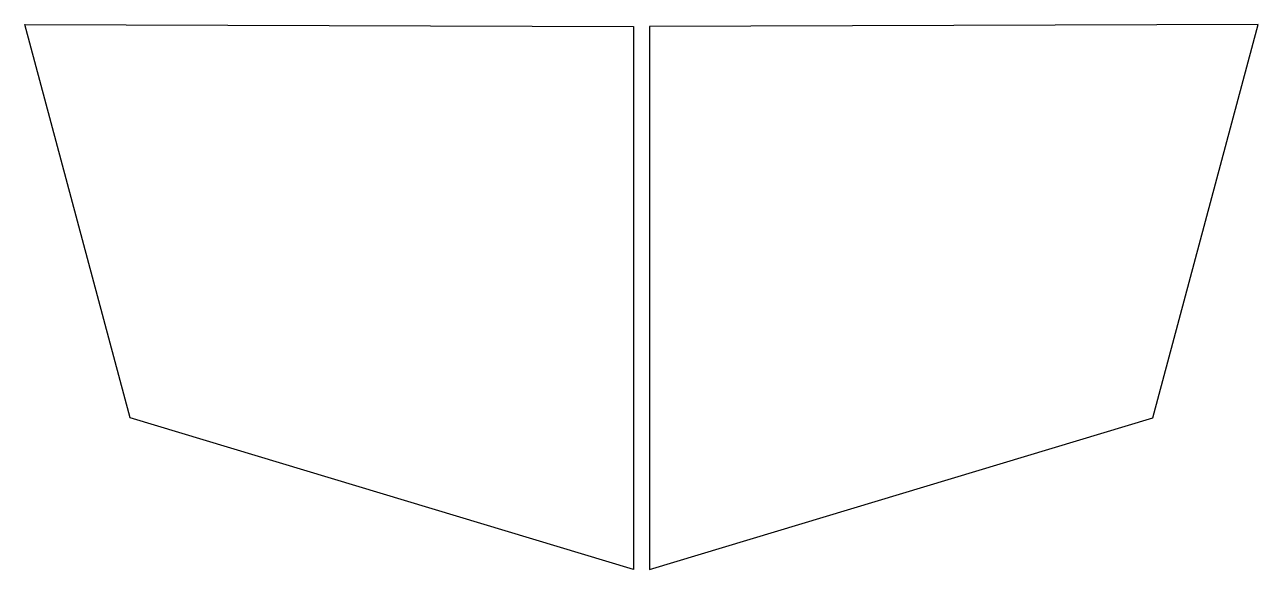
# Model space of a CAD drawing. Header units: millimetres. Extents: x -88 to 67, y 17 to 85.
import ezdxf

# ---------------------------------------------------------------- set-up
doc = ezdxf.new("R2010")
doc.units = ezdxf.units.MM

msp = doc.modelspace()

# ---------------------------------------------------------------- linework, layer by layer
for p, q in [((-74.5, 35.97), (-87.7, 85.23)), ((-87.7, 85.23), (-11.5, 85)), ((-11.5, 85), (-11.5, 17)), ((66.7, 85.23), (-9.5, 85)), ((-9.5, 85), (-9.5, 17)), ((53.5, 35.97), (66.7, 85.23)), ((-11.5, 17), (-74.5, 35.97)), ((-9.5, 17), (53.5, 35.97))]:
    msp.add_line(p, q)

doc.saveas('drawing.dxf')
